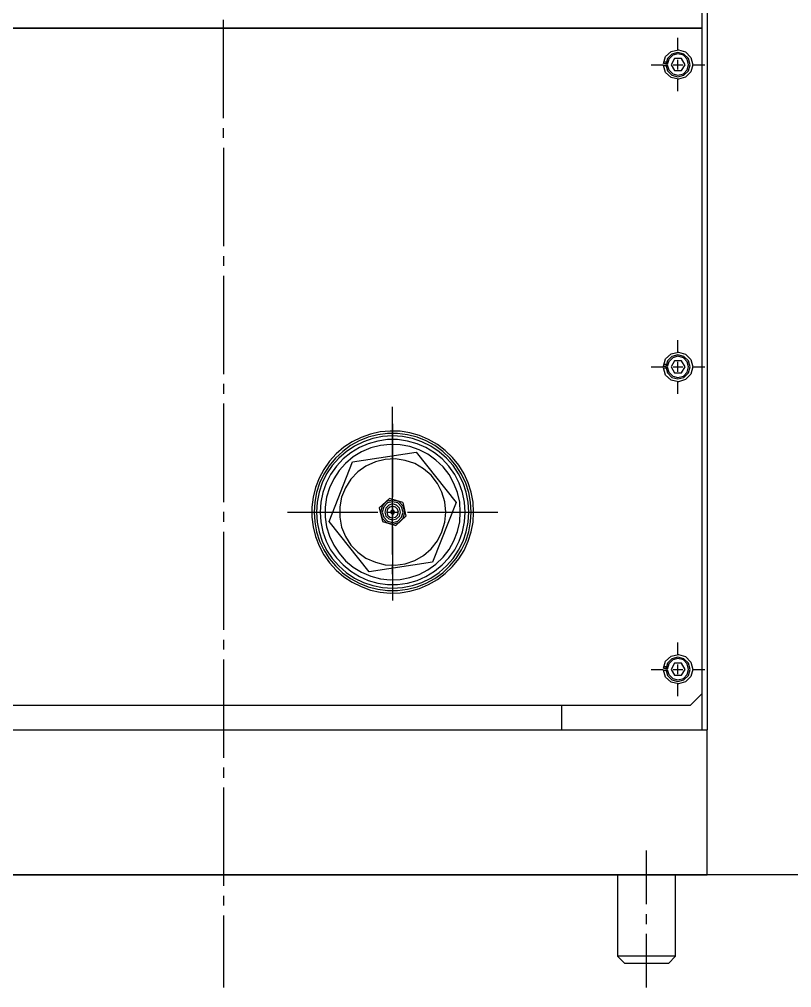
# Model space of a CAD drawing. Header units: millimetres. Extents: x -211 to 45495, y 24 to 52952.
# Drawn here: x 13390.4 to 13709.7, y 33922.7 to 34323 of the extents above; entities that cross this region are included whole.
import ezdxf

# ---------------------------------------------------------------- set-up
doc = ezdxf.new("R2010")
doc.units = ezdxf.units.MM
doc.layers.add('Layer2', color=7, linetype='Continuous')

# ---------------------------------------------------------------- blocks, each defined once
blk = doc.blocks.new('BLKF1535')
at = {"layer": 'Layer2', "color": 7, "linetype": 'Continuous', "lineweight": 25}
for p, q in [((13531.64, 34150.11), (13528.02, 34148.3)), ((13535.6, 34151.49), (13531.64, 34150.11)), ((13539.56, 34152.43), (13535.6, 34151.49)), ((13543.69, 34152.78), (13539.56, 34152.43)), ((13547.83, 34152.69), (13543.69, 34152.78)), ((13551.87, 34152), (13547.83, 34152.69)), ((13555.83, 34150.88), (13551.87, 34152)), ((13559.62, 34149.25), (13555.83, 34150.88)), ((13524.57, 34146.06), (13521.39, 34143.3)), ((13528.02, 34148.3), (13524.57, 34146.06)), ((13563.24, 34147.18), (13559.62, 34149.25)), ((13566.51, 34144.77), (13563.24, 34147.18)), ((13521.39, 34143.3), (13518.63, 34140.29)), ((13569.53, 34141.84), (13566.51, 34144.77)), ((13572.11, 34138.65), (13569.53, 34141.84)), ((13518.63, 34140.29), (13516.22, 34136.93)), ((13574.26, 34135.12), (13572.11, 34138.65)), ((13516.22, 34136.93), (13514.33, 34133.32)), ((13575.98, 34131.42), (13574.26, 34135.12)), ((13514.33, 34133.32), (13512.78, 34129.44)), ((13577.19, 34127.46), (13575.98, 34131.42)), ((13512.78, 34129.44), (13511.83, 34125.48)), ((13577.97, 34123.41), (13577.19, 34127.46)), ((13511.83, 34125.48), (13511.31, 34121.35)), ((13578.22, 34119.28), (13577.97, 34123.41)), ((13511.31, 34121.35), (13511.31, 34117.21)), ((13511.31, 34117.21), (13511.83, 34113.16)), ((13577.19, 34111.1), (13577.97, 34115.15)), ((13511.83, 34113.16), (13512.78, 34109.12)), ((13575.98, 34107.22), (13577.19, 34111.1)), ((13512.78, 34109.12), (13514.33, 34105.33)), ((13574.26, 34103.43), (13575.98, 34107.22)), ((13514.33, 34105.33), (13516.22, 34101.63)), ((13572.11, 34099.9), (13574.26, 34103.43)), ((13516.22, 34101.63), (13518.63, 34098.27)), ((13518.63, 34098.27), (13521.39, 34095.25)), ((13569.53, 34096.72), (13572.11, 34099.9)), ((13521.39, 34095.25), (13524.57, 34092.58)), ((13563.24, 34091.38), (13566.51, 34093.88)), ((13566.51, 34093.88), (13569.53, 34096.72)), ((13524.57, 34092.58), (13528.02, 34090.26)), ((13528.02, 34090.26), (13531.64, 34088.45)), ((13559.62, 34089.31), (13563.24, 34091.38)), ((13531.64, 34088.45), (13535.6, 34087.07)), ((13535.6, 34087.07), (13539.56, 34086.21)), ((13539.56, 34086.21), (13543.69, 34085.78)), ((13543.69, 34085.78), (13547.83, 34085.95)), ((13547.83, 34085.95), (13551.87, 34086.56)), ((13551.87, 34086.56), (13555.83, 34087.68)), ((13555.83, 34087.68), (13559.62, 34089.31))]:
    blk.add_line(p, q, dxfattribs=at)
blk = doc.blocks.new('BLKF1539')
at = {"layer": 'Layer2', "color": 7, "linetype": 'Continuous', "lineweight": 25}
for p, q in [((13533.7, 34138.31), (13530.34, 34135.9)), ((13537.58, 34140.12), (13533.7, 34138.31)), ((13541.63, 34141.07), (13537.58, 34140.12)), ((13545.76, 34141.24), (13541.63, 34141.07)), ((13549.89, 34140.64), (13545.76, 34141.24)), ((13553.85, 34139.34), (13549.89, 34140.64)), ((13557.47, 34137.19), (13553.85, 34139.34)), ((13530.34, 34135.9), (13527.42, 34132.88)), ((13560.66, 34134.52), (13557.47, 34137.19)), ((13563.24, 34131.16), (13560.66, 34134.52)), ((13527.42, 34132.88), (13525.18, 34129.35)), ((13565.13, 34127.46), (13563.24, 34131.16)), ((13525.18, 34129.35), (13523.63, 34125.48)), ((13566.34, 34123.5), (13565.13, 34127.46)), ((13523.63, 34125.48), (13522.85, 34121.43)), ((13566.77, 34119.28), (13566.34, 34123.5)), ((13522.85, 34121.43), (13522.85, 34117.21)), ((13522.85, 34117.21), (13523.63, 34113.08)), ((13565.13, 34111.1), (13566.34, 34115.15)), ((13523.63, 34113.08), (13525.18, 34109.2)), ((13563.24, 34107.4), (13565.13, 34111.1)), ((13525.18, 34109.2), (13527.42, 34105.67)), ((13560.66, 34104.12), (13563.24, 34107.4)), ((13527.42, 34105.67), (13530.34, 34102.66)), ((13530.34, 34102.66), (13533.7, 34100.25)), ((13557.47, 34101.37), (13560.66, 34104.12)), ((13533.7, 34100.25), (13537.58, 34098.53)), ((13537.58, 34098.53), (13541.63, 34097.49)), ((13545.76, 34097.32), (13549.89, 34097.92)), ((13549.89, 34097.92), (13553.85, 34099.3)), ((13553.85, 34099.3), (13557.47, 34101.37)), ((13541.63, 34097.49), (13545.76, 34097.32))]:
    blk.add_line(p, q, dxfattribs=at)
blk = doc.blocks.new('BLKF1540')
at = {"layer": 'Layer2', "color": 7, "linetype": 'Continuous', "lineweight": 25}
for p, q in [((13528.19, 34140.12), (13554.46, 34143.99)), ((13554.46, 34143.99), (13570.99, 34123.24)), ((13518.46, 34115.4), (13528.19, 34140.12)), ((13570.99, 34123.24), (13561.26, 34098.53)), ((13561.26, 34098.53), (13534.99, 34094.56))]:
    blk.add_line(p, q, dxfattribs=at)
blk = doc.blocks.new('BLKF1541')
at = {"layer": 'Layer2', "color": 7, "linetype": 'Continuous', "lineweight": 25}
for p, q in [((13535.68, 34145.8), (13531.89, 34144.17)), ((13539.64, 34146.84), (13535.68, 34145.8)), ((13543.69, 34147.27), (13539.64, 34146.84)), ((13547.83, 34147.09), (13543.69, 34147.27)), ((13551.79, 34146.4), (13547.83, 34147.09)), ((13555.66, 34145.03), (13551.79, 34146.4)), ((13528.45, 34142.1), (13525.26, 34139.43)), ((13531.89, 34144.17), (13528.45, 34142.1)), ((13559.28, 34143.22), (13555.66, 34145.03)), ((13562.64, 34140.81), (13559.28, 34143.22)), ((13525.26, 34139.43), (13522.59, 34136.42)), ((13565.57, 34137.97), (13562.64, 34140.81)), ((13568.06, 34134.78), (13565.57, 34137.97)), ((13522.59, 34136.42), (13520.36, 34132.97)), ((13570.04, 34131.16), (13568.06, 34134.78)), ((13520.36, 34132.97), (13518.55, 34129.27)), ((13571.51, 34127.37), (13570.04, 34131.16)), ((13518.55, 34129.27), (13517.43, 34125.39)), ((13572.45, 34123.41), (13571.51, 34127.37)), ((13517.43, 34125.39), (13516.82, 34121.35)), ((13572.71, 34119.28), (13572.45, 34123.41)), ((13516.82, 34121.35), (13516.82, 34117.21)), ((13516.82, 34117.21), (13517.43, 34113.25)), ((13571.51, 34111.27), (13572.45, 34115.23)), ((13517.43, 34113.25), (13518.55, 34109.29)), ((13570.04, 34107.4), (13571.51, 34111.27)), ((13518.55, 34109.29), (13520.36, 34105.59)), ((13568.06, 34103.86), (13570.04, 34107.4)), ((13520.36, 34105.59), (13522.59, 34102.23)), ((13522.59, 34102.23), (13525.26, 34099.13)), ((13565.57, 34100.59), (13568.06, 34103.86)), ((13525.26, 34099.13), (13528.45, 34096.54)), ((13559.28, 34095.43), (13562.64, 34097.75)), ((13562.64, 34097.75), (13565.57, 34100.59)), ((13528.45, 34096.54), (13531.89, 34094.39)), ((13531.89, 34094.39), (13535.68, 34092.76)), ((13555.66, 34093.53), (13559.28, 34095.43)), ((13535.68, 34092.76), (13539.64, 34091.72)), ((13539.64, 34091.72), (13543.69, 34091.29)), ((13543.69, 34091.29), (13547.83, 34091.46)), ((13547.83, 34091.46), (13551.79, 34092.24)), ((13551.79, 34092.24), (13555.66, 34093.53))]:
    blk.add_line(p, q, dxfattribs=at)
blk = doc.blocks.new('BLKF1542')
at = {"layer": 'Layer2', "color": 7, "linetype": 'Continuous', "lineweight": 25}
for p, q in [((13530.95, 34145.97), (13527.42, 34143.82)), ((13534.65, 34147.52), (13530.95, 34145.97)), ((13538.61, 34148.64), (13534.65, 34147.52)), ((13542.66, 34149.25), (13538.61, 34148.64)), ((13546.79, 34149.25), (13542.66, 34149.25)), ((13550.84, 34148.64), (13546.79, 34149.25)), ((13554.8, 34147.52), (13550.84, 34148.64)), ((13558.5, 34145.97), (13554.8, 34147.52)), ((13562.03, 34143.82), (13558.5, 34145.97)), ((13527.42, 34143.82), (13524.23, 34141.24)), ((13565.22, 34141.24), (13562.03, 34143.82)), ((13521.47, 34138.22), (13519.06, 34134.87)), ((13524.23, 34141.24), (13521.47, 34138.22)), ((13567.98, 34138.22), (13565.22, 34141.24)), ((13570.39, 34134.87), (13567.98, 34138.22)), ((13519.06, 34134.87), (13517.26, 34131.25)), ((13572.28, 34131.25), (13570.39, 34134.87)), ((13517.26, 34131.25), (13515.88, 34127.37)), ((13573.66, 34127.37), (13572.28, 34131.25)), ((13515.88, 34127.37), (13515.02, 34123.41)), ((13574.43, 34123.41), (13573.66, 34127.37)), ((13515.02, 34123.41), (13514.76, 34119.28)), ((13574.69, 34119.28), (13574.43, 34123.41)), ((13514.76, 34119.28), (13515.02, 34115.23)), ((13515.02, 34115.23), (13515.88, 34111.18)), ((13573.66, 34111.18), (13574.43, 34115.23)), ((13515.88, 34111.18), (13517.26, 34107.31)), ((13572.28, 34107.31), (13573.66, 34111.18)), ((13517.26, 34107.31), (13519.06, 34103.69)), ((13570.39, 34103.69), (13572.28, 34107.31)), ((13519.06, 34103.69), (13521.47, 34100.33)), ((13567.98, 34100.33), (13570.39, 34103.69)), ((13521.47, 34100.33), (13524.23, 34097.41)), ((13565.22, 34097.41), (13567.98, 34100.33)), ((13524.23, 34097.41), (13527.42, 34094.82)), ((13527.42, 34094.82), (13530.95, 34092.67)), ((13558.5, 34092.67), (13562.03, 34094.82)), ((13562.03, 34094.82), (13565.22, 34097.41)), ((13530.95, 34092.67), (13534.65, 34091.03)), ((13534.65, 34091.03), (13538.61, 34089.91)), ((13538.61, 34089.91), (13542.66, 34089.4)), ((13546.79, 34089.4), (13550.84, 34089.91)), ((13550.84, 34089.91), (13554.8, 34091.03)), ((13554.8, 34091.03), (13558.5, 34092.67)), ((13542.66, 34089.4), (13546.79, 34089.4))]:
    blk.add_line(p, q, dxfattribs=at)
blk = doc.blocks.new('BLKF1543')
at = {"layer": 'Layer2', "color": 7, "linetype": 'Continuous', "lineweight": 25}
for p, q in [((13536.54, 34149.76), (13532.67, 34148.39)), ((13540.59, 34150.54), (13536.54, 34149.76)), ((13544.73, 34150.8), (13540.59, 34150.54)), ((13548.86, 34150.54), (13544.73, 34150.8)), ((13552.91, 34149.76), (13548.86, 34150.54)), ((13556.78, 34148.39), (13552.91, 34149.76)), ((13528.97, 34146.58), (13525.52, 34144.25)), ((13532.67, 34148.39), (13528.97, 34146.58)), ((13560.48, 34146.58), (13556.78, 34148.39)), ((13563.93, 34144.25), (13560.48, 34146.58)), ((13525.52, 34144.25), (13522.42, 34141.58)), ((13567.03, 34141.58), (13563.93, 34144.25)), ((13519.75, 34138.48), (13517.43, 34135.04)), ((13522.42, 34141.58), (13519.75, 34138.48)), ((13569.7, 34138.48), (13567.03, 34141.58)), ((13572.02, 34135.04), (13569.7, 34138.48)), ((13517.43, 34135.04), (13515.62, 34131.33)), ((13573.83, 34131.33), (13572.02, 34135.04)), ((13515.62, 34131.33), (13514.33, 34127.46)), ((13575.12, 34127.46), (13573.83, 34131.33)), ((13514.33, 34127.46), (13513.47, 34123.41)), ((13575.98, 34123.41), (13575.12, 34127.46)), ((13513.47, 34123.41), (13513.21, 34119.28)), ((13576.24, 34119.28), (13575.98, 34123.41)), ((13513.21, 34119.28), (13513.47, 34115.15)), ((13513.47, 34115.15), (13514.33, 34111.18)), ((13575.12, 34111.18), (13575.98, 34115.15)), ((13514.33, 34111.18), (13515.62, 34107.22)), ((13573.83, 34107.22), (13575.12, 34111.18)), ((13515.62, 34107.22), (13517.43, 34103.52)), ((13572.02, 34103.52), (13573.83, 34107.22)), ((13517.43, 34103.52), (13519.75, 34100.16)), ((13569.7, 34100.16), (13572.02, 34103.52)), ((13519.75, 34100.16), (13522.42, 34097.06)), ((13567.03, 34097.06), (13569.7, 34100.16)), ((13522.42, 34097.06), (13525.52, 34094.31)), ((13525.52, 34094.31), (13528.97, 34091.98)), ((13560.48, 34091.98), (13563.93, 34094.31)), ((13563.93, 34094.31), (13567.03, 34097.06)), ((13528.97, 34091.98), (13532.67, 34090.17)), ((13532.67, 34090.17), (13536.54, 34088.88)), ((13552.91, 34088.88), (13556.78, 34090.17)), ((13556.78, 34090.17), (13560.48, 34091.98)), ((13536.54, 34088.88), (13540.59, 34088.11)), ((13540.59, 34088.11), (13544.73, 34087.76)), ((13544.73, 34087.76), (13548.86, 34088.11)), ((13548.86, 34088.11), (13552.91, 34088.88))]:
    blk.add_line(p, q, dxfattribs=at)
blk = doc.blocks.new('BLKF1544')
at = {"layer": 'Layer2', "color": 7, "linetype": 'Continuous', "lineweight": 25}
for p, q in [((13534.65, 34150.19), (13530.86, 34148.73)), ((13538.61, 34151.23), (13534.65, 34150.19)), ((13542.66, 34151.74), (13538.61, 34151.23)), ((13546.79, 34151.74), (13542.66, 34151.74)), ((13550.84, 34151.23), (13546.79, 34151.74)), ((13554.8, 34150.19), (13550.84, 34151.23)), ((13558.59, 34148.73), (13554.8, 34150.19)), ((13527.33, 34146.75), (13524.06, 34144.34)), ((13530.86, 34148.73), (13527.33, 34146.75)), ((13562.12, 34146.75), (13558.59, 34148.73)), ((13565.48, 34144.34), (13562.12, 34146.75)), ((13524.06, 34144.34), (13521.04, 34141.58)), ((13568.41, 34141.58), (13565.48, 34144.34)), ((13518.46, 34138.4), (13516.22, 34134.95)), ((13521.04, 34141.58), (13518.46, 34138.4)), ((13570.99, 34138.4), (13568.41, 34141.58)), ((13573.23, 34134.95), (13570.99, 34138.4)), ((13516.22, 34134.95), (13514.5, 34131.25)), ((13574.95, 34131.25), (13573.23, 34134.95)), ((13514.5, 34131.25), (13513.29, 34127.37)), ((13576.24, 34127.37), (13574.95, 34131.25)), ((13513.29, 34127.37), (13512.52, 34123.41)), ((13576.93, 34123.41), (13576.24, 34127.37)), ((13512.52, 34123.41), (13512.26, 34119.28)), ((13577.19, 34119.28), (13576.93, 34123.41)), ((13512.26, 34119.28), (13512.52, 34115.23)), ((13512.52, 34115.23), (13513.29, 34111.18)), ((13576.24, 34111.18), (13576.93, 34115.23)), ((13513.29, 34111.18), (13514.5, 34107.31)), ((13574.95, 34107.31), (13576.24, 34111.18)), ((13514.5, 34107.31), (13516.22, 34103.61)), ((13573.23, 34103.61), (13574.95, 34107.31)), ((13516.22, 34103.61), (13518.46, 34100.16)), ((13570.99, 34100.16), (13573.23, 34103.61)), ((13518.46, 34100.16), (13521.04, 34097.06)), ((13568.41, 34097.06), (13570.99, 34100.16)), ((13521.04, 34097.06), (13523.97, 34094.22)), ((13523.97, 34094.22), (13527.33, 34091.89)), ((13562.12, 34091.89), (13565.48, 34094.22)), ((13565.48, 34094.22), (13568.41, 34097.06)), ((13527.33, 34091.89), (13530.86, 34089.91)), ((13530.86, 34089.91), (13534.65, 34088.36)), ((13554.8, 34088.36), (13558.59, 34089.91)), ((13558.59, 34089.91), (13562.12, 34091.89)), ((13534.65, 34088.36), (13538.61, 34087.42)), ((13538.61, 34087.42), (13542.66, 34086.9)), ((13542.66, 34086.9), (13546.79, 34086.9)), ((13546.79, 34086.9), (13550.84, 34087.42)), ((13550.84, 34087.42), (13554.8, 34088.36))]:
    blk.add_line(p, q, dxfattribs=at)
blk = doc.blocks.new('BLKF1558')
at = {"layer": 'Layer2', "color": 7, "linetype": 'Continuous', "lineweight": 25}
for p, q in [((13544.04, 34119.71), (13543.95, 34119.28)), ((13543.95, 34119.28), (13544.04, 34118.93)), ((13544.38, 34119.97), (13544.04, 34119.71)), ((13544.04, 34118.93), (13544.38, 34118.59)), ((13544.73, 34120.05), (13544.38, 34119.97)), ((13544.38, 34118.59), (13544.73, 34118.5)), ((13545.16, 34119.97), (13544.73, 34120.05)), ((13544.73, 34118.5), (13545.16, 34118.59)), ((13545.41, 34119.71), (13545.16, 34119.97)), ((13545.16, 34118.59), (13545.41, 34118.93)), ((13545.5, 34119.28), (13545.41, 34119.71))]:
    blk.add_line(p, q, dxfattribs=at)
blk = doc.blocks.new('BLKF1559')
at = {"layer": 'Layer2', "color": 7, "linetype": 'Continuous', "lineweight": 25}
for p, q in [((13544.29, 34119.54), (13544.21, 34119.28)), ((13544.21, 34119.28), (13544.29, 34119.02)), ((13544.47, 34119.71), (13544.29, 34119.54)), ((13544.29, 34119.02), (13544.47, 34118.85)), ((13544.73, 34119.8), (13544.47, 34119.71)), ((13544.47, 34118.85), (13544.73, 34118.76)), ((13544.98, 34119.71), (13544.73, 34119.8)), ((13544.73, 34118.76), (13544.98, 34118.85)), ((13545.16, 34119.54), (13544.98, 34119.71)), ((13544.98, 34118.85), (13545.16, 34119.02)), ((13545.24, 34119.28), (13545.16, 34119.54))]:
    blk.add_line(p, q, dxfattribs=at)
blk = doc.blocks.new('BLKF1560')
at = {"layer": 'Layer2', "color": 7, "linetype": 'Continuous', "lineweight": 25}
for p, q in [((13542.66, 34120.48), (13542.31, 34119.28)), ((13542.31, 34119.28), (13542.66, 34118.07)), ((13543.52, 34121.35), (13542.66, 34120.48)), ((13542.66, 34118.07), (13543.52, 34117.21)), ((13544.73, 34121.69), (13543.52, 34121.35)), ((13545.93, 34121.35), (13544.73, 34121.69)), ((13546.79, 34120.48), (13545.93, 34121.35)), ((13545.93, 34117.21), (13546.79, 34118.07)), ((13547.14, 34119.28), (13546.79, 34120.48)), ((13543.52, 34117.21), (13544.73, 34116.87)), ((13544.73, 34116.87), (13545.93, 34117.21))]:
    blk.add_line(p, q, dxfattribs=at)
blk = doc.blocks.new('BLKF1561')
at = {"layer": 'Layer2', "color": 7, "linetype": 'Continuous', "lineweight": 25}
for p, q in [((13543.09, 34122.12), (13541.88, 34120.91)), ((13544.73, 34122.64), (13543.09, 34122.12)), ((13546.36, 34122.12), (13544.73, 34122.64)), ((13547.57, 34120.91), (13546.36, 34122.12)), ((13541.88, 34120.91), (13541.45, 34119.28)), ((13541.45, 34119.28), (13541.88, 34117.64)), ((13548, 34119.28), (13547.57, 34120.91)), ((13541.88, 34117.64), (13543.09, 34116.44)), ((13543.09, 34116.44), (13544.73, 34116.01)), ((13544.73, 34116.01), (13546.36, 34116.44)), ((13546.36, 34116.44), (13547.57, 34117.64))]:
    blk.add_line(p, q, dxfattribs=at)
blk = doc.blocks.new('BLKF1562')
at = {"layer": 'Layer2', "color": 7, "linetype": 'Continuous', "lineweight": 25}
for p, q in [((13542.57, 34123.07), (13541.02, 34121.43)), ((13544.73, 34123.58), (13542.57, 34123.07)), ((13546.88, 34123.07), (13544.73, 34123.58)), ((13548.43, 34121.43), (13546.88, 34123.07)), ((13541.02, 34121.43), (13540.42, 34119.28)), ((13540.42, 34119.28), (13541.02, 34117.13)), ((13549.03, 34119.28), (13548.43, 34121.43)), ((13541.02, 34117.13), (13542.57, 34115.58)), ((13542.57, 34115.58), (13544.73, 34114.97)), ((13544.73, 34114.97), (13546.88, 34115.58)), ((13546.88, 34115.58), (13548.43, 34117.13))]:
    blk.add_line(p, q, dxfattribs=at)
blk = doc.blocks.new('BLKF1563')
at = {"layer": 'Layer2', "color": 7, "linetype": 'Continuous', "lineweight": 25}
for p, q in [((13540.42, 34121.78), (13539.73, 34119.28)), ((13542.23, 34123.67), (13540.42, 34121.78)), ((13544.73, 34124.27), (13542.23, 34123.67)), ((13547.22, 34123.67), (13544.73, 34124.27)), ((13549.03, 34121.78), (13547.22, 34123.67)), ((13549.72, 34119.28), (13549.03, 34121.78)), ((13539.73, 34119.28), (13540.42, 34116.78)), ((13540.42, 34116.78), (13542.23, 34114.97)), ((13542.23, 34114.97), (13544.73, 34114.28)), ((13544.73, 34114.28), (13547.22, 34114.97)), ((13547.22, 34114.97), (13549.03, 34116.78))]:
    blk.add_line(p, q, dxfattribs=at)
blk = doc.blocks.new('BLKF1596')
at = {"layer": 'Layer2', "color": 7, "linetype": 'Continuous', "lineweight": 25}
for p, q in [((13661.32, 34181.8), (13659.86, 34179.3)), ((13664.17, 34181.8), (13661.32, 34181.8)), ((13659.86, 34179.3), (13661.32, 34176.8)), ((13664.17, 34176.8), (13665.63, 34179.3)), ((13661.32, 34176.8), (13664.17, 34176.8))]:
    blk.add_line(p, q, dxfattribs=at)
blk = doc.blocks.new('BLKF1597')
at = {"layer": 'Layer2', "color": 7, "linetype": 'Continuous', "lineweight": 25}
for p, q in [((13660.55, 34183.09), (13658.91, 34181.45)), ((13662.7, 34183.69), (13660.55, 34183.09)), ((13664.94, 34183.09), (13662.7, 34183.69)), ((13666.58, 34181.45), (13664.94, 34183.09)), ((13658.91, 34181.45), (13658.31, 34179.3)), ((13658.31, 34179.3), (13658.91, 34177.06)), ((13667.09, 34179.3), (13666.58, 34181.45)), ((13658.91, 34177.06), (13660.55, 34175.51)), ((13660.55, 34175.51), (13662.7, 34174.91)), ((13662.7, 34174.91), (13664.94, 34175.51)), ((13664.94, 34175.51), (13666.58, 34177.06))]:
    blk.add_line(p, q, dxfattribs=at)
blk = doc.blocks.new('BLKF1598')
at = {"layer": 'Layer2', "color": 7, "linetype": 'Continuous', "lineweight": 25}
for p, q in [((13658.4, 34181.8), (13657.71, 34179.3)), ((13660.2, 34183.61), (13658.4, 34181.8)), ((13662.7, 34184.29), (13660.2, 34183.61)), ((13665.2, 34183.61), (13662.7, 34184.29)), ((13667.09, 34181.8), (13665.2, 34183.61)), ((13667.7, 34179.3), (13667.09, 34181.8)), ((13657.71, 34179.3), (13658.4, 34176.8)), ((13658.4, 34176.8), (13660.2, 34174.99)), ((13660.2, 34174.99), (13662.7, 34174.31)), ((13662.7, 34174.31), (13665.2, 34174.99)), ((13665.2, 34174.99), (13667.09, 34176.8))]:
    blk.add_line(p, q, dxfattribs=at)
blk = doc.blocks.new('BLKF1600')
at = {"layer": 'Layer2', "color": 7, "linetype": 'Continuous', "lineweight": 25}
for p, q in [((13656.67, 34179.64), (13657.62, 34182.66)), ((13657.62, 34182.66), (13659.86, 34184.73)), ((13659.86, 34184.73), (13662.96, 34185.41)), ((13662.96, 34185.41), (13665.89, 34184.55)), ((13665.89, 34184.55), (13668.04, 34182.31)), ((13668.04, 34182.31), (13668.82, 34179.3)), ((13668.82, 34179.3), (13668.04, 34176.29)), ((13659.86, 34173.88), (13657.62, 34175.94)), ((13662.96, 34173.19), (13659.86, 34173.88)), ((13665.89, 34174.05), (13662.96, 34173.19)), ((13668.04, 34176.29), (13665.89, 34174.05))]:
    blk.add_line(p, q, dxfattribs=at)
blk = doc.blocks.new('BLKF1608')
at = {"layer": 'Layer2', "color": 7, "linetype": 'Continuous', "lineweight": 25}
for p, q in [((13660.55, 34058.14), (13658.91, 34056.5)), ((13662.7, 34058.74), (13660.55, 34058.14)), ((13664.94, 34058.14), (13662.7, 34058.74)), ((13666.58, 34056.5), (13664.94, 34058.14)), ((13658.91, 34056.5), (13658.31, 34054.26)), ((13658.31, 34054.26), (13658.91, 34052.11)), ((13667.09, 34054.26), (13666.58, 34056.5)), ((13658.91, 34052.11), (13660.55, 34050.47)), ((13660.55, 34050.47), (13662.7, 34049.87)), ((13662.7, 34049.87), (13664.94, 34050.47)), ((13664.94, 34050.47), (13666.58, 34052.11))]:
    blk.add_line(p, q, dxfattribs=at)
blk = doc.blocks.new('BLKF1609')
at = {"layer": 'Layer2', "color": 7, "linetype": 'Continuous', "lineweight": 25}
for p, q in [((13660.2, 34058.65), (13658.4, 34056.76)), ((13662.7, 34059.26), (13660.2, 34058.65)), ((13665.2, 34058.65), (13662.7, 34059.26)), ((13667.09, 34056.76), (13665.2, 34058.65)), ((13658.4, 34056.76), (13657.71, 34054.26)), ((13657.71, 34054.26), (13658.4, 34051.77)), ((13667.7, 34054.26), (13667.09, 34056.76)), ((13658.4, 34051.77), (13660.2, 34049.96)), ((13660.2, 34049.96), (13662.7, 34049.27)), ((13662.7, 34049.27), (13665.2, 34049.96)), ((13665.2, 34049.96), (13667.09, 34051.77))]:
    blk.add_line(p, q, dxfattribs=at)
blk = doc.blocks.new('BLKF1610')
at = {"layer": 'Layer2', "color": 7, "linetype": 'Continuous', "lineweight": 25}
for p, q in [((13658.4, 34306.84), (13657.71, 34304.25)), ((13660.2, 34308.64), (13658.4, 34306.84)), ((13662.7, 34309.33), (13660.2, 34308.64)), ((13665.2, 34308.64), (13662.7, 34309.33)), ((13667.09, 34306.84), (13665.2, 34308.64)), ((13667.7, 34304.25), (13667.09, 34306.84)), ((13657.71, 34304.25), (13658.4, 34301.75)), ((13658.4, 34301.75), (13660.2, 34299.95)), ((13660.2, 34299.95), (13662.7, 34299.26)), ((13662.7, 34299.26), (13665.2, 34299.95)), ((13665.2, 34299.95), (13667.09, 34301.75))]:
    blk.add_line(p, q, dxfattribs=at)
blk = doc.blocks.new('BLKF1611')
at = {"layer": 'Layer2', "color": 7, "linetype": 'Continuous', "lineweight": 25}
for p, q in [((13658.91, 34306.49), (13658.31, 34304.25)), ((13660.55, 34308.13), (13658.91, 34306.49)), ((13662.7, 34308.73), (13660.55, 34308.13)), ((13664.94, 34308.13), (13662.7, 34308.73)), ((13666.58, 34306.49), (13664.94, 34308.13)), ((13667.09, 34304.25), (13666.58, 34306.49)), ((13658.31, 34304.25), (13658.91, 34302.1)), ((13658.91, 34302.1), (13660.55, 34300.46)), ((13664.94, 34300.46), (13666.58, 34302.1)), ((13660.55, 34300.46), (13662.7, 34299.86)), ((13662.7, 34299.86), (13664.94, 34300.46))]:
    blk.add_line(p, q, dxfattribs=at)
blk = doc.blocks.new('BLKF1647')
at = {"layer": 'Layer2', "color": 7, "linetype": 'Continuous', "lineweight": 25}
for p, q in [((13659.86, 34309.68), (13662.96, 34310.37)), ((13662.96, 34310.37), (13665.89, 34309.5)), ((13656.67, 34304.68), (13657.62, 34307.61)), ((13657.62, 34307.61), (13659.86, 34309.68)), ((13665.89, 34309.5), (13668.04, 34307.27)), ((13668.04, 34307.27), (13668.82, 34304.25)), ((13668.82, 34304.25), (13668.04, 34301.32)), ((13659.86, 34298.91), (13657.62, 34300.98)), ((13662.96, 34298.22), (13659.86, 34298.91)), ((13665.89, 34299.09), (13662.96, 34298.22)), ((13668.04, 34301.32), (13665.89, 34299.09))]:
    blk.add_line(p, q, dxfattribs=at)
blk = doc.blocks.new('BLKF1648')
at = {"layer": 'Layer2', "color": 7, "linetype": 'Continuous', "lineweight": 25}
for p, q in [((13657.62, 34057.62), (13659.86, 34059.69)), ((13659.86, 34059.69), (13662.96, 34060.38)), ((13662.96, 34060.38), (13665.89, 34059.52)), ((13665.89, 34059.52), (13668.04, 34057.28)), ((13656.67, 34054.69), (13657.62, 34057.62)), ((13668.04, 34057.28), (13668.82, 34054.26)), ((13668.82, 34054.26), (13668.04, 34051.33)), ((13659.86, 34048.92), (13657.62, 34050.99)), ((13668.04, 34051.33), (13665.89, 34049.1)), ((13662.96, 34048.23), (13659.86, 34048.92)), ((13665.89, 34049.1), (13662.96, 34048.23))]:
    blk.add_line(p, q, dxfattribs=at)
blk = doc.blocks.new('BLKF1534')
at = {"layer": 'Layer2', "color": 7, "linetype": 'Continuous', "lineweight": 25}
for p, q in [((13672.69, 34319.32), (13672.69, 34552.52)), ((13674.76, 34549.25), (13674.76, 34029.29)), ((13474.71, 34282.12), (13474.71, 34322.77)), ((13276.74, 34319.32), (13672.69, 34319.32)), ((13672.69, 34319.32), (13276.74, 34319.32)), ((13672.69, 34044.27), (13672.69, 34319.32)), ((13662.7, 34310.37), (13662.7, 34315.36)), ((13661.32, 34306.75), (13659.86, 34304.25)), ((13664.17, 34306.75), (13661.32, 34306.75)), ((13662.7, 34302.27), (13662.7, 34306.32)), ((13665.63, 34304.25), (13664.17, 34306.75)), ((13651.59, 34304.25), (13656.59, 34304.25)), ((13656.67, 34304.68), (13657.71, 34304.68)), ((13656.67, 34303.91), (13657.71, 34303.91)), ((13657.62, 34300.98), (13656.67, 34303.91)), ((13656.76, 34305.37), (13657.88, 34305.37)), ((13659.86, 34304.25), (13661.32, 34301.84)), ((13660.72, 34304.25), (13664.77, 34304.25)), ((13661.32, 34301.84), (13664.17, 34301.84)), ((13664.17, 34301.84), (13665.63, 34304.25)), ((13666.58, 34302.1), (13667.09, 34304.25)), ((13667.09, 34301.75), (13667.7, 34304.25)), ((13668.82, 34304.25), (13673.81, 34304.25)), ((13662.7, 34293.23), (13662.7, 34298.22)), ((13474.71, 34273.94), (13474.71, 34277.99)), ((13474.71, 34269.89), (13474.71, 34229.25)), ((13474.71, 34225.11), (13474.71, 34221.07)), ((13474.71, 34217.02), (13474.71, 34176.29)), ((13662.7, 34185.41), (13662.7, 34190.41)), ((13665.63, 34179.3), (13664.17, 34181.8)), ((13651.59, 34179.3), (13656.59, 34179.3)), ((13656.67, 34179.64), (13657.71, 34179.64)), ((13656.67, 34178.87), (13657.71, 34178.87)), ((13657.62, 34175.94), (13656.67, 34178.87)), ((13656.76, 34180.42), (13657.88, 34180.42)), ((13660.72, 34179.3), (13664.77, 34179.3)), ((13662.7, 34177.23), (13662.7, 34181.37)), ((13666.58, 34177.06), (13667.09, 34179.3)), ((13667.09, 34176.8), (13667.7, 34179.3)), ((13668.82, 34179.3), (13673.81, 34179.3)), ((13474.71, 34172.24), (13474.71, 34168.19)), ((13662.7, 34168.19), (13662.7, 34173.19)), ((13474.71, 34164.14), (13474.71, 34123.41)), ((13544.73, 34101.71), (13544.73, 34162.77)), ((13544.73, 34155.79), (13544.73, 34125.39)), ((13539.21, 34121), (13543.43, 34124.96)), ((13548.95, 34123.24), (13543.43, 34124.96)), ((13548.95, 34123.24), (13550.24, 34117.56)), ((13474.71, 34119.36), (13474.71, 34115.32)), ((13501.24, 34119.28), (13538.61, 34119.28)), ((13508.21, 34119.28), (13538.61, 34119.28)), ((13539.21, 34121), (13540.51, 34115.4)), ((13542.66, 34119.28), (13546.79, 34119.28)), ((13542.66, 34119.28), (13546.79, 34119.28)), ((13544.73, 34121.35), (13544.73, 34117.3)), ((13545.16, 34119.02), (13545.24, 34119.28)), ((13545.41, 34118.93), (13545.5, 34119.28)), ((13546.79, 34118.07), (13547.14, 34119.28)), ((13547.57, 34117.64), (13548, 34119.28)), ((13548.43, 34117.13), (13549.03, 34119.28)), ((13549.03, 34116.78), (13549.72, 34119.28)), ((13550.84, 34119.28), (13588.21, 34119.28)), ((13550.84, 34119.28), (13581.24, 34119.28)), ((13566.34, 34115.15), (13566.77, 34119.28)), ((13572.45, 34115.23), (13572.71, 34119.28)), ((13574.43, 34115.23), (13574.69, 34119.28)), ((13575.98, 34115.15), (13576.24, 34119.28)), ((13576.93, 34115.23), (13577.19, 34119.28)), ((13577.97, 34115.15), (13578.22, 34119.28)), ((13534.99, 34094.56), (13518.46, 34115.4)), ((13540.51, 34115.4), (13546.02, 34113.68)), ((13550.24, 34117.56), (13546.02, 34113.68)), ((13474.71, 34111.18), (13474.71, 34070.54)), ((13544.73, 34113.16), (13544.73, 34082.77)), ((13544.73, 34093.62), (13544.73, 34097.66)), ((13474.71, 34066.49), (13474.71, 34062.44)), ((13662.7, 34060.38), (13662.7, 34065.37)), ((13474.71, 34058.31), (13474.71, 34017.66)), ((13651.59, 34054.26), (13656.59, 34054.26)), ((13656.67, 34054.69), (13657.71, 34054.69)), ((13656.67, 34053.92), (13657.71, 34053.92)), ((13657.62, 34050.99), (13656.67, 34053.92)), ((13656.76, 34055.38), (13657.88, 34055.38)), ((13661.32, 34056.76), (13659.86, 34054.26)), ((13659.86, 34054.26), (13661.32, 34051.85)), ((13660.72, 34054.26), (13664.77, 34054.26)), ((13664.17, 34056.76), (13661.32, 34056.76)), ((13662.7, 34052.28), (13662.7, 34056.33)), ((13665.63, 34054.26), (13664.17, 34056.76)), ((13664.17, 34051.85), (13665.63, 34054.26)), ((13666.58, 34052.11), (13667.09, 34054.26)), ((13667.09, 34051.77), (13667.7, 34054.26)), ((13668.82, 34054.26), (13673.81, 34054.26)), ((13661.32, 34051.85), (13664.17, 34051.85)), ((13662.7, 34043.24), (13662.7, 34048.23)), ((13667.7, 34039.28), (13672.69, 34044.27)), ((13672.69, 34029.29), (13672.69, 34044.27)), ((13667.7, 34039.28), (13281.73, 34039.28)), ((13614.74, 34029.29), (13614.74, 34039.28)), ((13274.76, 34029.29), (13674.76, 34029.29)), ((13614.74, 34029.29), (13672.69, 34029.29)), ((13674.76, 33969.27), (13674.76, 34029.29)), ((13474.71, 34013.62), (13474.71, 34009.48)), ((13474.71, 34005.44), (13474.71, 33964.79)), ((13649.7, 33957.13), (13649.7, 33979.34)), ((13274.76, 33969.27), (13674.76, 33969.27)), ((13637.73, 33969.27), (13637.73, 33935.68)), ((13661.75, 33935.68), (13661.75, 33969.27)), ((13474.71, 33960.66), (13474.71, 33956.61)), ((13474.71, 33952.56), (13474.71, 33922.68)), ((13649.7, 33948.95), (13649.7, 33953.08)), ((13649.7, 33922.68), (13649.7, 33944.9)), ((13661.75, 33935.68), (13637.73, 33935.68)), ((13637.73, 33935.68), (13640.74, 33932.67)), ((13658.74, 33932.67), (13661.75, 33935.68)), ((13658.74, 33932.67), (13640.74, 33932.67))]:
    blk.add_line(p, q, dxfattribs=at)
for name in ['BLKF1647', 'BLKF1610', 'BLKF1611', 'BLKF1600', 'BLKF1598', 'BLKF1597', 'BLKF1596', 'BLKF1535', 'BLKF1544', 'BLKF1543', 'BLKF1542', 'BLKF1541', 'BLKF1540', 'BLKF1539', 'BLKF1563', 'BLKF1562', 'BLKF1561', 'BLKF1560', 'BLKF1558', 'BLKF1559', 'BLKF1648', 'BLKF1609', 'BLKF1608']:
    blk.add_blockref(name, (0, 0), dxfattribs=at)
blk = doc.blocks.new('BLKF2386')
at = {"layer": 'Layer2', "color": 3, "linetype": 'Continuous', "lineweight": 25}
blk.add_line((14404.76, 33969.27), (13204.76, 33969.27), dxfattribs=at)

msp = doc.modelspace()

# ---------------------------------------------------------------- block references
at = {"layer": 'Layer2', "color": 7, "linetype": 'Continuous', "lineweight": 25}
msp.add_blockref('BLKF1534', (0, 0), dxfattribs=at)
at = {"layer": 'Layer2', "color": 3, "linetype": 'Continuous', "lineweight": 25}
msp.add_blockref('BLKF2386', (0, 0), dxfattribs=at)

doc.saveas('drawing.dxf')
